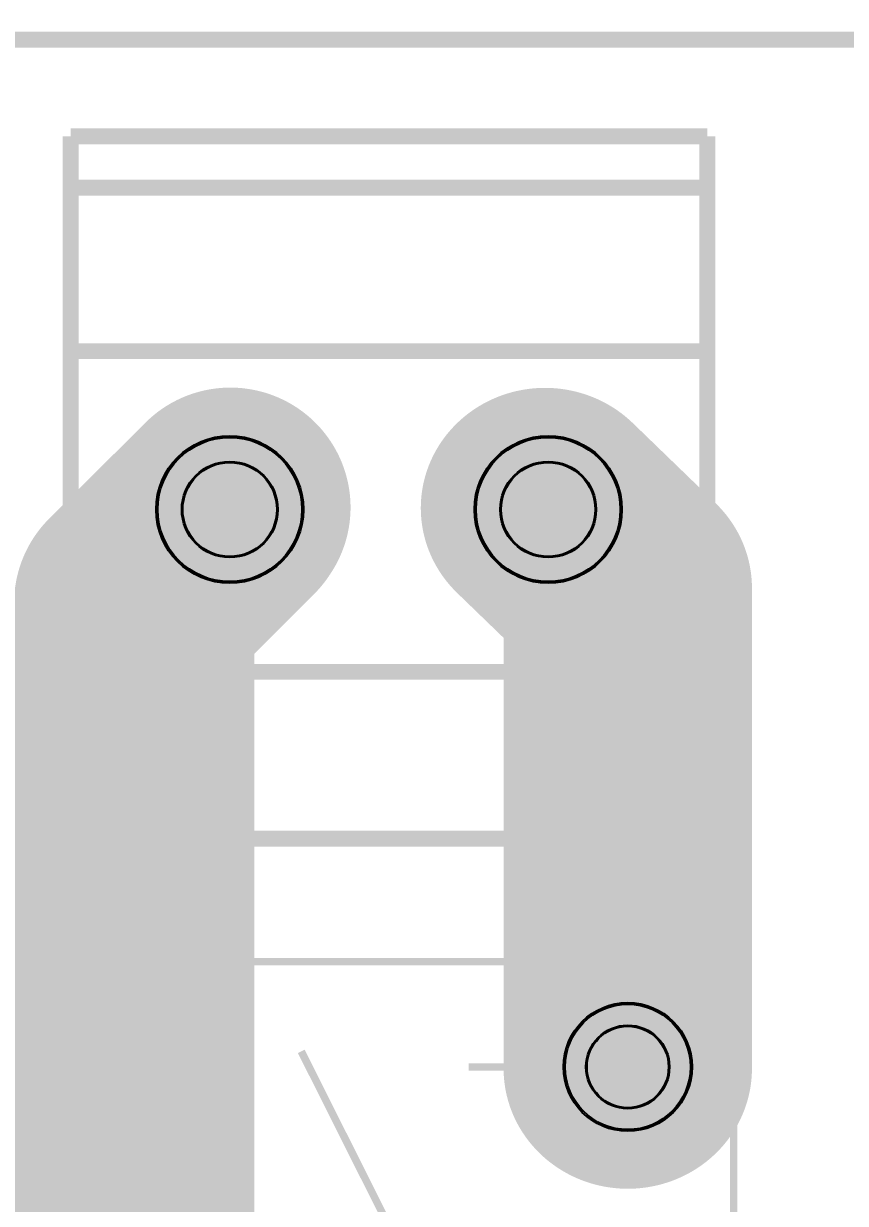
# Model space of a CAD drawing. Extents: x 165 to 5832, y -705 to 3005.
# Drawn here: x 2970 to 3487, y 2264 to 3005 of the extents above; entities that cross this region are included whole.
import ezdxf

# ---------------------------------------------------------------- set-up
doc = ezdxf.new("R2010")
doc.units = 9
for name, color, linetype, true_color in [('BoardOutLine', 7, 'Continuous', 0xff00ff), ('BottomLayer', 7, 'Continuous', 0x0000ff), ('BottomPasteMaskLayer', 7, 'Continuous', 0x800000), ('BottomSolderMaskLayer', 7, 'Continuous', 0xaa00ff), ('Multi-Layer', 7, 'Continuous', 0xc0c0c0), ('TopSilkLayer', 7, 'Continuous', 0xffcc00), ('TopSolderMaskLayer', 7, 'Continuous', 0x800080)]:
    doc.layers.add(name, color=color, linetype=linetype, true_color=true_color)

msp = doc.modelspace()

# ---------------------------------------------------------------- hatches: boundary and pattern name
at = {"layer": 'BottomLayer'}
for points in [[(3350, 1975), (3175, 1975), (3172.55, 1975.04), (3170.1, 1975.16), (3167.65, 1975.36), (3165.21, 1975.64), (3162.78, 1976), (3160.37, 1976.44), (3157.97, 1976.96), (3155.59, 1977.56), (3153.23, 1978.23), (3150.89, 1978.98), (3148.58, 1979.81), (3146.3, 1980.71), (3144.05, 1981.69), (3141.83, 1982.73), (3139.65, 1983.86), (3137.5, 1985.05), (3135.4, 1986.31), (3133.33, 1987.64), (3131.32, 1989.04), (3129.34, 1990.5), (3127.42, 1992.02), (3125.55, 1993.61), (3123.73, 1995.26), (3121.97, 1996.97), (2986.97, 2131.97), (2985.26, 2133.73), (2983.61, 2135.55), (2982.03, 2137.42), (2980.5, 2139.34), (2979.04, 2141.31), (2977.64, 2143.33), (2976.31, 2145.39), (2975.05, 2147.5), (2973.86, 2149.65), (2972.74, 2151.83), (2971.69, 2154.05), (2970.71, 2156.3), (2969.81, 2158.58), (2968.98, 2160.89), (2968.23, 2163.23), (2967.56, 2165.59), (2966.96, 2167.97), (2966.44, 2170.37), (2966, 2172.78), (2965.64, 2175.21), (2965.36, 2177.65), (2965.16, 2180.1), (2965.04, 2182.55), (2965, 2185), (2965, 2640), (2965.04, 2642.45), (2965.16, 2644.9), (2965.36, 2647.35), (2965.64, 2649.79), (2966, 2652.22), (2966.44, 2654.63), (2966.96, 2657.03), (2967.56, 2659.41), (2968.23, 2661.77), (2968.98, 2664.11), (2969.81, 2666.42), (2970.71, 2668.7), (2971.69, 2670.95), (2972.74, 2673.17), (2973.86, 2675.35), (2975.05, 2677.5), (2976.31, 2679.61), (2977.64, 2681.67), (2979.04, 2683.69), (2980.5, 2685.66), (2982.03, 2687.58), (2983.61, 2689.45), (2985.26, 2691.27), (2986.97, 2693.03), (3046.97, 2753.03), (3048.73, 2754.74), (3050.55, 2756.39), (3052.42, 2757.98), (3054.34, 2759.5), (3056.32, 2760.96), (3058.33, 2762.36), (3060.4, 2763.69), (3062.5, 2764.95), (3064.65, 2766.14), (3066.83, 2767.27), (3069.05, 2768.31), (3071.3, 2769.29), (3073.58, 2770.19), (3075.89, 2771.02), (3078.23, 2771.77), (3080.59, 2772.44), (3082.97, 2773.04), (3085.37, 2773.56), (3087.78, 2774), (3090.21, 2774.36), (3092.65, 2774.64), (3095.1, 2774.84), (3097.55, 2774.96), (3100, 2775), (3102.46, 2774.96), (3104.91, 2774.84), (3107.35, 2774.64), (3109.79, 2774.36), (3112.22, 2774), (3114.63, 2773.56), (3117.03, 2773.04), (3119.41, 2772.44), (3121.77, 2771.77), (3124.11, 2771.02), (3126.42, 2770.19), (3128.7, 2769.29), (3130.95, 2768.31), (3133.17, 2767.27), (3135.36, 2766.14), (3137.5, 2764.95), (3139.61, 2763.69), (3141.67, 2762.36), (3143.69, 2760.96), (3145.66, 2759.5), (3147.58, 2757.98), (3149.45, 2756.39), (3151.27, 2754.74), (3153.03, 2753.03), (3154.74, 2751.27), (3156.39, 2749.45), (3157.98, 2747.58), (3159.5, 2745.66), (3160.96, 2743.69), (3162.36, 2741.67), (3163.69, 2739.61), (3164.95, 2737.5), (3166.14, 2735.35), (3167.27, 2733.17), (3168.32, 2730.95), (3169.29, 2728.7), (3170.19, 2726.42), (3171.02, 2724.11), (3171.77, 2721.77), (3172.44, 2719.41), (3173.04, 2717.03), (3173.56, 2714.63), (3174, 2712.22), (3174.36, 2709.79), (3174.64, 2707.35), (3174.84, 2704.9), (3174.96, 2702.45), (3175, 2700), (3174.96, 2697.55), (3174.84, 2695.1), (3174.64, 2692.65), (3174.36, 2690.21), (3174, 2687.78), (3173.56, 2685.37), (3173.04, 2682.97), (3172.44, 2680.59), (3171.77, 2678.23), (3171.02, 2675.89), (3170.19, 2673.58), (3169.29, 2671.3), (3168.32, 2669.05), (3167.27, 2666.83), (3166.14, 2664.65), (3164.95, 2662.5), (3163.69, 2660.39), (3162.36, 2658.33), (3160.96, 2656.31), (3159.5, 2654.34), (3157.98, 2652.42), (3156.39, 2650.55), (3154.74, 2648.73), (3153.03, 2646.97), (3115, 2608.93), (3115, 2216.07), (3206.07, 2125), (3350, 2125), (3352.46, 2124.96), (3354.91, 2124.84), (3357.35, 2124.64), (3359.79, 2124.36), (3362.22, 2124), (3364.63, 2123.56), (3367.03, 2123.04), (3369.41, 2122.44), (3371.77, 2121.77), (3374.11, 2121.02), (3376.42, 2120.19), (3378.7, 2119.29), (3380.95, 2118.31), (3383.17, 2117.27), (3385.36, 2116.14), (3387.5, 2114.95), (3389.61, 2113.69), (3391.67, 2112.36), (3393.69, 2110.96), (3395.66, 2109.5), (3397.58, 2107.98), (3399.45, 2106.39), (3401.27, 2104.74), (3403.03, 2103.03), (3404.74, 2101.27), (3406.39, 2099.45), (3407.98, 2097.58), (3409.5, 2095.66), (3410.96, 2093.69), (3412.36, 2091.67), (3413.69, 2089.61), (3414.95, 2087.5), (3416.14, 2085.35), (3417.27, 2083.17), (3418.32, 2080.95), (3419.29, 2078.7), (3420.19, 2076.42), (3421.02, 2074.11), (3421.77, 2071.77), (3422.44, 2069.41), (3423.04, 2067.03), (3423.56, 2064.63), (3424, 2062.22), (3424.36, 2059.79), (3424.64, 2057.35), (3424.84, 2054.9), (3424.96, 2052.45), (3425, 2050), (3424.96, 2047.55), (3424.84, 2045.1), (3424.64, 2042.65), (3424.36, 2040.21), (3424, 2037.78), (3423.56, 2035.37), (3423.04, 2032.97), (3422.44, 2030.59), (3421.77, 2028.23), (3421.02, 2025.89), (3420.19, 2023.58), (3419.29, 2021.3), (3418.32, 2019.05), (3417.27, 2016.83), (3416.14, 2014.65), (3414.95, 2012.5), (3413.69, 2010.39), (3412.36, 2008.33), (3410.96, 2006.31), (3409.5, 2004.34), (3407.98, 2002.42), (3406.39, 2000.55), (3404.74, 1998.73), (3403.03, 1996.97), (3401.27, 1995.26), (3399.45, 1993.61), (3397.58, 1992.02), (3395.66, 1990.5), (3393.69, 1989.04), (3391.67, 1987.64), (3389.61, 1986.31), (3387.5, 1985.05), (3385.36, 1983.86), (3383.17, 1982.73), (3380.95, 1981.69), (3378.7, 1980.71), (3376.42, 1979.81), (3374.11, 1978.98), (3371.77, 1978.23), (3369.41, 1977.56), (3367.03, 1976.96), (3364.63, 1976.44), (3362.22, 1976), (3359.79, 1975.64), (3357.35, 1975.36), (3354.91, 1975.16), (3352.46, 1975.04), (3350, 1975)], [(3275, 2350), (3275, 2618.93), (3246.96, 2646.97), (3245.25, 2648.73), (3243.61, 2650.55), (3242.02, 2652.42), (3240.49, 2654.34), (3239.03, 2656.31), (3237.64, 2658.33), (3236.31, 2660.39), (3235.04, 2662.5), (3233.85, 2664.65), (3232.73, 2666.83), (3231.68, 2669.05), (3230.7, 2671.3), (3229.8, 2673.58), (3228.97, 2675.89), (3228.22, 2678.23), (3227.55, 2680.59), (3226.95, 2682.97), (3226.44, 2685.37), (3226, 2687.78), (3225.64, 2690.21), (3225.36, 2692.65), (3225.16, 2695.1), (3225.03, 2697.55), (3224.99, 2700), (3225.03, 2702.45), (3225.16, 2704.9), (3225.36, 2707.35), (3225.64, 2709.79), (3226, 2712.22), (3226.44, 2714.63), (3226.95, 2717.03), (3227.55, 2719.41), (3228.22, 2721.77), (3228.97, 2724.11), (3229.8, 2726.42), (3230.7, 2728.7), (3231.68, 2730.95), (3232.73, 2733.17), (3233.85, 2735.35), (3235.04, 2737.5), (3236.31, 2739.61), (3237.64, 2741.67), (3239.03, 2743.69), (3240.49, 2745.66), (3242.02, 2747.58), (3243.61, 2749.45), (3245.25, 2751.27), (3246.96, 2753.03), (3248.73, 2754.74), (3250.54, 2756.39), (3252.42, 2757.98), (3254.34, 2759.5), (3256.31, 2760.96), (3258.33, 2762.36), (3260.39, 2763.69), (3262.49, 2764.95), (3264.64, 2766.14), (3266.82, 2767.27), (3269.04, 2768.31), (3271.29, 2769.29), (3273.58, 2770.19), (3275.89, 2771.02), (3278.22, 2771.77), (3280.58, 2772.44), (3282.96, 2773.04), (3285.36, 2773.56), (3287.78, 2774), (3290.21, 2774.36), (3292.64, 2774.64), (3295.09, 2774.84), (3297.54, 2774.96), (3299.99, 2775), (3302.45, 2774.96), (3304.9, 2774.84), (3307.35, 2774.64), (3309.78, 2774.36), (3312.21, 2774), (3314.63, 2773.56), (3317.03, 2773.04), (3319.41, 2772.44), (3321.77, 2771.77), (3324.1, 2771.02), (3326.41, 2770.19), (3328.7, 2769.29), (3330.95, 2768.31), (3333.17, 2767.27), (3335.35, 2766.14), (3337.49, 2764.95), (3339.6, 2763.69), (3341.66, 2762.36), (3343.68, 2760.96), (3345.65, 2759.5), (3347.57, 2757.98), (3349.45, 2756.39), (3351.26, 2754.74), (3353.03, 2753.03), (3403.03, 2703.03), (3404.74, 2701.26), (3406.39, 2699.45), (3407.98, 2697.57), (3409.5, 2695.65), (3410.96, 2693.68), (3412.36, 2691.66), (3413.69, 2689.6), (3414.95, 2687.49), (3416.14, 2685.35), (3417.26, 2683.17), (3418.32, 2680.95), (3419.29, 2678.7), (3420.19, 2676.41), (3421.02, 2674.1), (3421.77, 2671.77), (3422.44, 2669.41), (3423.04, 2667.03), (3423.56, 2664.63), (3424, 2662.21), (3424.36, 2659.78), (3424.64, 2657.35), (3424.84, 2654.9), (3424.96, 2652.45), (3425, 2649.99), (3425, 2350), (3424.96, 2347.55), (3424.84, 2345.1), (3424.64, 2342.65), (3424.36, 2340.21), (3424, 2337.78), (3423.56, 2335.37), (3423.04, 2332.97), (3422.44, 2330.59), (3421.77, 2328.23), (3421.02, 2325.89), (3420.19, 2323.58), (3419.29, 2321.3), (3418.32, 2319.05), (3417.26, 2316.83), (3416.14, 2314.65), (3414.95, 2312.5), (3413.69, 2310.39), (3412.36, 2308.33), (3410.96, 2306.31), (3409.5, 2304.34), (3407.98, 2302.42), (3406.39, 2300.55), (3404.74, 2298.73), (3403.03, 2296.97), (3401.27, 2295.26), (3399.45, 2293.61), (3397.58, 2292.02), (3395.66, 2290.5), (3393.69, 2289.04), (3391.67, 2287.64), (3389.61, 2286.31), (3387.5, 2285.05), (3385.35, 2283.86), (3383.17, 2282.73), (3380.95, 2281.69), (3378.7, 2280.71), (3376.42, 2279.81), (3374.11, 2278.98), (3371.77, 2278.23), (3369.41, 2277.56), (3367.03, 2276.96), (3364.63, 2276.44), (3362.22, 2276), (3359.79, 2275.64), (3357.35, 2275.36), (3354.9, 2275.16), (3352.45, 2275.04), (3350, 2275), (3347.55, 2275.04), (3345.1, 2275.16), (3342.65, 2275.36), (3340.21, 2275.64), (3337.78, 2276), (3335.37, 2276.44), (3332.97, 2276.96), (3330.59, 2277.56), (3328.23, 2278.23), (3325.89, 2278.98), (3323.58, 2279.81), (3321.3, 2280.71), (3319.05, 2281.69), (3316.83, 2282.73), (3314.65, 2283.86), (3312.5, 2285.05), (3310.39, 2286.31), (3308.33, 2287.64), (3306.31, 2289.04), (3304.34, 2290.5), (3302.42, 2292.02), (3300.55, 2293.61), (3298.73, 2295.26), (3296.97, 2296.97), (3295.26, 2298.73), (3293.61, 2300.55), (3292.02, 2302.42), (3290.5, 2304.34), (3289.04, 2306.31), (3287.64, 2308.33), (3286.31, 2310.39), (3285.05, 2312.5), (3283.86, 2314.65), (3282.74, 2316.83), (3281.68, 2319.05), (3280.71, 2321.3), (3279.81, 2323.58), (3278.98, 2325.89), (3278.23, 2328.23), (3277.56, 2330.59), (3276.96, 2332.97), (3276.44, 2335.37), (3276, 2337.78), (3275.64, 2340.21), (3275.36, 2342.65), (3275.16, 2345.1), (3275.04, 2347.55), (3275, 2350)]]:
    msp.add_hatch(color=256, dxfattribs=at).paths.add_polyline_path(points)
at = {"layer": 'BottomPasteMaskLayer'}
for points in [[(3350, 1975), (3175, 1975), (3172.55, 1975.04), (3170.1, 1975.16), (3167.65, 1975.36), (3165.21, 1975.64), (3162.78, 1976), (3160.37, 1976.44), (3157.97, 1976.96), (3155.59, 1977.56), (3153.23, 1978.23), (3150.89, 1978.98), (3148.58, 1979.81), (3146.3, 1980.71), (3144.05, 1981.69), (3141.83, 1982.73), (3139.65, 1983.86), (3137.5, 1985.05), (3135.4, 1986.31), (3133.33, 1987.64), (3131.32, 1989.04), (3129.34, 1990.5), (3127.42, 1992.02), (3125.55, 1993.61), (3123.73, 1995.26), (3121.97, 1996.97), (2986.97, 2131.97), (2985.26, 2133.73), (2983.61, 2135.55), (2982.03, 2137.42), (2980.5, 2139.34), (2979.04, 2141.31), (2977.64, 2143.33), (2976.31, 2145.39), (2975.05, 2147.5), (2973.86, 2149.65), (2972.74, 2151.83), (2971.69, 2154.05), (2970.71, 2156.3), (2969.81, 2158.58), (2968.98, 2160.89), (2968.23, 2163.23), (2967.56, 2165.59), (2966.96, 2167.97), (2966.44, 2170.37), (2966, 2172.78), (2965.64, 2175.21), (2965.36, 2177.65), (2965.16, 2180.1), (2965.04, 2182.55), (2965, 2185), (2965, 2640), (2965.04, 2642.45), (2965.16, 2644.9), (2965.36, 2647.35), (2965.64, 2649.79), (2966, 2652.22), (2966.44, 2654.63), (2966.96, 2657.03), (2967.56, 2659.41), (2968.23, 2661.77), (2968.98, 2664.11), (2969.81, 2666.42), (2970.71, 2668.7), (2971.69, 2670.95), (2972.74, 2673.17), (2973.86, 2675.35), (2975.05, 2677.5), (2976.31, 2679.61), (2977.64, 2681.67), (2979.04, 2683.69), (2980.5, 2685.66), (2982.03, 2687.58), (2983.61, 2689.45), (2985.26, 2691.27), (2986.97, 2693.03), (3046.97, 2753.03), (3048.73, 2754.74), (3050.55, 2756.39), (3052.42, 2757.98), (3054.34, 2759.5), (3056.32, 2760.96), (3058.33, 2762.36), (3060.4, 2763.69), (3062.5, 2764.95), (3064.65, 2766.14), (3066.83, 2767.27), (3069.05, 2768.31), (3071.3, 2769.29), (3073.58, 2770.19), (3075.89, 2771.02), (3078.23, 2771.77), (3080.59, 2772.44), (3082.97, 2773.04), (3085.37, 2773.56), (3087.78, 2774), (3090.21, 2774.36), (3092.65, 2774.64), (3095.1, 2774.84), (3097.55, 2774.96), (3100, 2775), (3102.46, 2774.96), (3104.91, 2774.84), (3107.35, 2774.64), (3109.79, 2774.36), (3112.22, 2774), (3114.63, 2773.56), (3117.03, 2773.04), (3119.41, 2772.44), (3121.77, 2771.77), (3124.11, 2771.02), (3126.42, 2770.19), (3128.7, 2769.29), (3130.95, 2768.31), (3133.17, 2767.27), (3135.36, 2766.14), (3137.5, 2764.95), (3139.61, 2763.69), (3141.67, 2762.36), (3143.69, 2760.96), (3145.66, 2759.5), (3147.58, 2757.98), (3149.45, 2756.39), (3151.27, 2754.74), (3153.03, 2753.03), (3154.74, 2751.27), (3156.39, 2749.45), (3157.98, 2747.58), (3159.5, 2745.66), (3160.96, 2743.69), (3162.36, 2741.67), (3163.69, 2739.61), (3164.95, 2737.5), (3166.14, 2735.35), (3167.27, 2733.17), (3168.32, 2730.95), (3169.29, 2728.7), (3170.19, 2726.42), (3171.02, 2724.11), (3171.77, 2721.77), (3172.44, 2719.41), (3173.04, 2717.03), (3173.56, 2714.63), (3174, 2712.22), (3174.36, 2709.79), (3174.64, 2707.35), (3174.84, 2704.9), (3174.96, 2702.45), (3175, 2700), (3174.96, 2697.55), (3174.84, 2695.1), (3174.64, 2692.65), (3174.36, 2690.21), (3174, 2687.78), (3173.56, 2685.37), (3173.04, 2682.97), (3172.44, 2680.59), (3171.77, 2678.23), (3171.02, 2675.89), (3170.19, 2673.58), (3169.29, 2671.3), (3168.32, 2669.05), (3167.27, 2666.83), (3166.14, 2664.65), (3164.95, 2662.5), (3163.69, 2660.39), (3162.36, 2658.33), (3160.96, 2656.31), (3159.5, 2654.34), (3157.98, 2652.42), (3156.39, 2650.55), (3154.74, 2648.73), (3153.03, 2646.97), (3115, 2608.93), (3115, 2216.07), (3206.07, 2125), (3350, 2125), (3352.46, 2124.96), (3354.91, 2124.84), (3357.35, 2124.64), (3359.79, 2124.36), (3362.22, 2124), (3364.63, 2123.56), (3367.03, 2123.04), (3369.41, 2122.44), (3371.77, 2121.77), (3374.11, 2121.02), (3376.42, 2120.19), (3378.7, 2119.29), (3380.95, 2118.31), (3383.17, 2117.27), (3385.36, 2116.14), (3387.5, 2114.95), (3389.61, 2113.69), (3391.67, 2112.36), (3393.69, 2110.96), (3395.66, 2109.5), (3397.58, 2107.98), (3399.45, 2106.39), (3401.27, 2104.74), (3403.03, 2103.03), (3404.74, 2101.27), (3406.39, 2099.45), (3407.98, 2097.58), (3409.5, 2095.66), (3410.96, 2093.69), (3412.36, 2091.67), (3413.69, 2089.61), (3414.95, 2087.5), (3416.14, 2085.35), (3417.27, 2083.17), (3418.32, 2080.95), (3419.29, 2078.7), (3420.19, 2076.42), (3421.02, 2074.11), (3421.77, 2071.77), (3422.44, 2069.41), (3423.04, 2067.03), (3423.56, 2064.63), (3424, 2062.22), (3424.36, 2059.79), (3424.64, 2057.35), (3424.84, 2054.9), (3424.96, 2052.45), (3425, 2050), (3424.96, 2047.55), (3424.84, 2045.1), (3424.64, 2042.65), (3424.36, 2040.21), (3424, 2037.78), (3423.56, 2035.37), (3423.04, 2032.97), (3422.44, 2030.59), (3421.77, 2028.23), (3421.02, 2025.89), (3420.19, 2023.58), (3419.29, 2021.3), (3418.32, 2019.05), (3417.27, 2016.83), (3416.14, 2014.65), (3414.95, 2012.5), (3413.69, 2010.39), (3412.36, 2008.33), (3410.96, 2006.31), (3409.5, 2004.34), (3407.98, 2002.42), (3406.39, 2000.55), (3404.74, 1998.73), (3403.03, 1996.97), (3401.27, 1995.26), (3399.45, 1993.61), (3397.58, 1992.02), (3395.66, 1990.5), (3393.69, 1989.04), (3391.67, 1987.64), (3389.61, 1986.31), (3387.5, 1985.05), (3385.36, 1983.86), (3383.17, 1982.73), (3380.95, 1981.69), (3378.7, 1980.71), (3376.42, 1979.81), (3374.11, 1978.98), (3371.77, 1978.23), (3369.41, 1977.56), (3367.03, 1976.96), (3364.63, 1976.44), (3362.22, 1976), (3359.79, 1975.64), (3357.35, 1975.36), (3354.91, 1975.16), (3352.46, 1975.04), (3350, 1975)], [(3275, 2350), (3275, 2618.93), (3246.96, 2646.97), (3245.25, 2648.73), (3243.61, 2650.55), (3242.02, 2652.42), (3240.49, 2654.34), (3239.03, 2656.31), (3237.64, 2658.33), (3236.31, 2660.39), (3235.04, 2662.5), (3233.85, 2664.65), (3232.73, 2666.83), (3231.68, 2669.05), (3230.7, 2671.3), (3229.8, 2673.58), (3228.97, 2675.89), (3228.22, 2678.23), (3227.55, 2680.59), (3226.95, 2682.97), (3226.44, 2685.37), (3226, 2687.78), (3225.64, 2690.21), (3225.36, 2692.65), (3225.16, 2695.1), (3225.03, 2697.55), (3224.99, 2700), (3225.03, 2702.45), (3225.16, 2704.9), (3225.36, 2707.35), (3225.64, 2709.79), (3226, 2712.22), (3226.44, 2714.63), (3226.95, 2717.03), (3227.55, 2719.41), (3228.22, 2721.77), (3228.97, 2724.11), (3229.8, 2726.42), (3230.7, 2728.7), (3231.68, 2730.95), (3232.73, 2733.17), (3233.85, 2735.35), (3235.04, 2737.5), (3236.31, 2739.61), (3237.64, 2741.67), (3239.03, 2743.69), (3240.49, 2745.66), (3242.02, 2747.58), (3243.61, 2749.45), (3245.25, 2751.27), (3246.96, 2753.03), (3248.73, 2754.74), (3250.54, 2756.39), (3252.42, 2757.98), (3254.34, 2759.5), (3256.31, 2760.96), (3258.33, 2762.36), (3260.39, 2763.69), (3262.49, 2764.95), (3264.64, 2766.14), (3266.82, 2767.27), (3269.04, 2768.31), (3271.29, 2769.29), (3273.58, 2770.19), (3275.89, 2771.02), (3278.22, 2771.77), (3280.58, 2772.44), (3282.96, 2773.04), (3285.36, 2773.56), (3287.78, 2774), (3290.21, 2774.36), (3292.64, 2774.64), (3295.09, 2774.84), (3297.54, 2774.96), (3299.99, 2775), (3302.45, 2774.96), (3304.9, 2774.84), (3307.35, 2774.64), (3309.78, 2774.36), (3312.21, 2774), (3314.63, 2773.56), (3317.03, 2773.04), (3319.41, 2772.44), (3321.77, 2771.77), (3324.1, 2771.02), (3326.41, 2770.19), (3328.7, 2769.29), (3330.95, 2768.31), (3333.17, 2767.27), (3335.35, 2766.14), (3337.49, 2764.95), (3339.6, 2763.69), (3341.66, 2762.36), (3343.68, 2760.96), (3345.65, 2759.5), (3347.57, 2757.98), (3349.45, 2756.39), (3351.26, 2754.74), (3353.03, 2753.03), (3403.03, 2703.03), (3404.74, 2701.26), (3406.39, 2699.45), (3407.98, 2697.57), (3409.5, 2695.65), (3410.96, 2693.68), (3412.36, 2691.66), (3413.69, 2689.6), (3414.95, 2687.49), (3416.14, 2685.35), (3417.26, 2683.17), (3418.32, 2680.95), (3419.29, 2678.7), (3420.19, 2676.41), (3421.02, 2674.1), (3421.77, 2671.77), (3422.44, 2669.41), (3423.04, 2667.03), (3423.56, 2664.63), (3424, 2662.21), (3424.36, 2659.78), (3424.64, 2657.35), (3424.84, 2654.9), (3424.96, 2652.45), (3425, 2649.99), (3425, 2350), (3424.96, 2347.55), (3424.84, 2345.1), (3424.64, 2342.65), (3424.36, 2340.21), (3424, 2337.78), (3423.56, 2335.37), (3423.04, 2332.97), (3422.44, 2330.59), (3421.77, 2328.23), (3421.02, 2325.89), (3420.19, 2323.58), (3419.29, 2321.3), (3418.32, 2319.05), (3417.26, 2316.83), (3416.14, 2314.65), (3414.95, 2312.5), (3413.69, 2310.39), (3412.36, 2308.33), (3410.96, 2306.31), (3409.5, 2304.34), (3407.98, 2302.42), (3406.39, 2300.55), (3404.74, 2298.73), (3403.03, 2296.97), (3401.27, 2295.26), (3399.45, 2293.61), (3397.58, 2292.02), (3395.66, 2290.5), (3393.69, 2289.04), (3391.67, 2287.64), (3389.61, 2286.31), (3387.5, 2285.05), (3385.35, 2283.86), (3383.17, 2282.73), (3380.95, 2281.69), (3378.7, 2280.71), (3376.42, 2279.81), (3374.11, 2278.98), (3371.77, 2278.23), (3369.41, 2277.56), (3367.03, 2276.96), (3364.63, 2276.44), (3362.22, 2276), (3359.79, 2275.64), (3357.35, 2275.36), (3354.9, 2275.16), (3352.45, 2275.04), (3350, 2275), (3347.55, 2275.04), (3345.1, 2275.16), (3342.65, 2275.36), (3340.21, 2275.64), (3337.78, 2276), (3335.37, 2276.44), (3332.97, 2276.96), (3330.59, 2277.56), (3328.23, 2278.23), (3325.89, 2278.98), (3323.58, 2279.81), (3321.3, 2280.71), (3319.05, 2281.69), (3316.83, 2282.73), (3314.65, 2283.86), (3312.5, 2285.05), (3310.39, 2286.31), (3308.33, 2287.64), (3306.31, 2289.04), (3304.34, 2290.5), (3302.42, 2292.02), (3300.55, 2293.61), (3298.73, 2295.26), (3296.97, 2296.97), (3295.26, 2298.73), (3293.61, 2300.55), (3292.02, 2302.42), (3290.5, 2304.34), (3289.04, 2306.31), (3287.64, 2308.33), (3286.31, 2310.39), (3285.05, 2312.5), (3283.86, 2314.65), (3282.74, 2316.83), (3281.68, 2319.05), (3280.71, 2321.3), (3279.81, 2323.58), (3278.98, 2325.89), (3278.23, 2328.23), (3277.56, 2330.59), (3276.96, 2332.97), (3276.44, 2335.37), (3276, 2337.78), (3275.64, 2340.21), (3275.36, 2342.65), (3275.16, 2345.1), (3275.04, 2347.55), (3275, 2350)]]:
    msp.add_hatch(color=256, dxfattribs=at).paths.add_polyline_path(points)
at = {"layer": 'BottomSolderMaskLayer'}
for points in [[(3352, 1974.09), (3175.87, 1974.09), (3173.4, 1974.13), (3170.94, 1974.25), (3168.47, 1974.45), (3166.02, 1974.73), (3163.58, 1975.09), (3161.15, 1975.53), (3158.73, 1976.05), (3156.34, 1976.65), (3153.96, 1977.33), (3151.61, 1978.08), (3149.28, 1978.91), (3146.99, 1979.81), (3144.72, 1980.79), (3142.49, 1981.85), (3140.29, 1982.97), (3138.13, 1984.17), (3136.01, 1985.43), (3133.94, 1986.77), (3131.9, 1988.17), (3129.92, 1989.63), (3127.99, 1991.16), (3126.1, 1992.76), (3124.27, 1994.41), (3122.5, 1996.12), (2986.63, 2131.54), (2984.91, 2133.31), (2983.25, 2135.13), (2981.65, 2137.01), (2980.12, 2138.93), (2978.64, 2140.91), (2977.24, 2142.94), (2975.9, 2145.01), (2974.63, 2147.12), (2973.43, 2149.27), (2972.3, 2151.46), (2971.25, 2153.68), (2970.26, 2155.94), (2969.36, 2158.23), (2968.52, 2160.55), (2967.77, 2162.89), (2967.09, 2165.26), (2966.49, 2167.65), (2965.97, 2170.06), (2965.53, 2172.48), (2965.16, 2174.91), (2964.88, 2177.36), (2964.68, 2179.81), (2964.56, 2182.27), (2964.52, 2184.73), (2964.52, 2641.13), (2964.56, 2643.59), (2964.68, 2646.05), (2964.88, 2648.51), (2965.16, 2650.95), (2965.53, 2653.39), (2965.97, 2655.81), (2966.49, 2658.22), (2967.09, 2660.6), (2967.77, 2662.97), (2968.52, 2665.31), (2969.36, 2667.63), (2970.26, 2669.92), (2971.25, 2672.18), (2972.3, 2674.41), (2973.43, 2676.6), (2974.63, 2678.75), (2975.9, 2680.86), (2977.24, 2682.93), (2978.64, 2684.95), (2980.12, 2686.93), (2981.65, 2688.86), (2983.25, 2690.74), (2984.91, 2692.56), (2986.63, 2694.33), (3047.01, 2754.51), (3048.79, 2756.23), (3050.62, 2757.88), (3052.5, 2759.47), (3054.44, 2761), (3056.42, 2762.47), (3058.45, 2763.87), (3060.53, 2765.2), (3062.65, 2766.47), (3064.81, 2767.66), (3067, 2768.79), (3069.24, 2769.84), (3071.5, 2770.82), (3073.8, 2771.73), (3076.12, 2772.56), (3078.48, 2773.31), (3080.85, 2773.98), (3083.25, 2774.58), (3085.66, 2775.1), (3088.09, 2775.54), (3090.54, 2775.9), (3092.99, 2776.19), (3095.45, 2776.39), (3097.92, 2776.51), (3100.39, 2776.55), (3102.86, 2776.51), (3105.32, 2776.39), (3107.79, 2776.19), (3110.24, 2775.9), (3112.68, 2775.54), (3115.11, 2775.1), (3117.53, 2774.58), (3119.92, 2773.98), (3122.3, 2773.31), (3124.65, 2772.56), (3126.98, 2771.73), (3129.27, 2770.82), (3131.54, 2769.84), (3133.77, 2768.79), (3135.97, 2767.66), (3138.13, 2766.47), (3140.25, 2765.2), (3142.32, 2763.87), (3144.36, 2762.47), (3146.34, 2761), (3148.27, 2759.47), (3150.16, 2757.88), (3151.99, 2756.23), (3153.76, 2754.51), (3155.48, 2752.74), (3157.14, 2750.92), (3158.74, 2749.04), (3160.27, 2747.11), (3161.74, 2745.14), (3163.15, 2743.11), (3164.49, 2741.04), (3165.76, 2738.93), (3166.96, 2736.78), (3168.09, 2734.59), (3169.14, 2732.37), (3170.13, 2730.11), (3171.03, 2727.82), (3171.87, 2725.5), (3172.62, 2723.16), (3173.3, 2720.79), (3173.9, 2718.4), (3174.42, 2715.99), (3174.86, 2713.57), (3175.23, 2711.14), (3175.51, 2708.69), (3175.71, 2706.24), (3175.83, 2703.78), (3175.87, 2701.32), (3175.83, 2698.86), (3175.71, 2696.4), (3175.51, 2693.94), (3175.23, 2691.5), (3174.86, 2689.06), (3174.42, 2686.64), (3173.9, 2684.23), (3173.3, 2681.85), (3172.62, 2679.48), (3171.87, 2677.13), (3171.03, 2674.82), (3170.13, 2672.53), (3169.14, 2670.27), (3168.09, 2668.04), (3166.96, 2665.85), (3165.76, 2663.7), (3164.49, 2661.59), (3163.15, 2659.52), (3161.75, 2657.5), (3160.27, 2655.52), (3158.74, 2653.59), (3157.14, 2651.71), (3155.48, 2649.89), (3153.76, 2648.12), (3115.48, 2609.97), (3115.48, 2215.89), (3207.14, 2124.55), (3352, 2124.55), (3354.47, 2124.51), (3356.94, 2124.39), (3359.4, 2124.19), (3361.85, 2123.9), (3364.3, 2123.54), (3366.73, 2123.1), (3369.14, 2122.58), (3371.54, 2121.98), (3373.91, 2121.31), (3376.26, 2120.56), (3378.59, 2119.73), (3380.89, 2118.82), (3383.15, 2117.84), (3385.39, 2116.79), (3387.58, 2115.66), (3389.74, 2114.47), (3391.86, 2113.2), (3393.94, 2111.87), (3395.97, 2110.47), (3397.95, 2109), (3399.89, 2107.47), (3401.77, 2105.88), (3403.6, 2104.23), (3405.38, 2102.51), (3407.09, 2100.74), (3408.75, 2098.92), (3410.35, 2097.04), (3411.89, 2095.11), (3413.36, 2093.14), (3414.76, 2091.11), (3416.1, 2089.04), (3417.37, 2086.93), (3418.57, 2084.78), (3419.7, 2082.59), (3420.76, 2080.37), (3421.74, 2078.11), (3422.65, 2075.82), (3423.48, 2073.5), (3424.24, 2071.16), (3424.91, 2068.79), (3425.51, 2066.4), (3426.03, 2063.99), (3426.48, 2061.57), (3426.84, 2059.14), (3427.12, 2056.69), (3427.32, 2054.24), (3427.44, 2051.78), (3427.48, 2049.32), (3427.44, 2046.86), (3427.32, 2044.4), (3427.12, 2041.94), (3426.84, 2039.5), (3426.48, 2037.06), (3426.03, 2034.64), (3425.51, 2032.23), (3424.91, 2029.85), (3424.24, 2027.48), (3423.48, 2025.13), (3422.65, 2022.82), (3421.74, 2020.53), (3420.76, 2018.27), (3419.7, 2016.04), (3418.57, 2013.85), (3417.37, 2011.7), (3416.1, 2009.59), (3414.76, 2007.52), (3413.36, 2005.5), (3411.89, 2003.52), (3410.35, 2001.59), (3408.75, 1999.71), (3407.09, 1997.89), (3405.38, 1996.12), (3403.6, 1994.41), (3401.77, 1992.76), (3399.89, 1991.16), (3397.95, 1989.63), (3395.97, 1988.17), (3393.94, 1986.77), (3391.86, 1985.43), (3389.74, 1984.17), (3387.58, 1982.97), (3385.39, 1981.85), (3383.15, 1980.79), (3380.89, 1979.81), (3378.59, 1978.91), (3376.26, 1978.08), (3373.91, 1977.33), (3371.54, 1976.65), (3369.14, 1976.05), (3366.73, 1975.53), (3364.3, 1975.09), (3361.85, 1974.73), (3359.4, 1974.45), (3356.94, 1974.25), (3354.47, 1974.13), (3352, 1974.09)], [(3272, 2348.94), (3272, 2619.41), (3242.84, 2647.6), (3241.07, 2649.38), (3239.35, 2651.21), (3237.7, 2653.09), (3236.11, 2655.02), (3234.59, 2657.01), (3233.14, 2659.03), (3231.76, 2661.11), (3230.45, 2663.23), (3229.21, 2665.38), (3228.04, 2667.58), (3226.95, 2669.81), (3225.93, 2672.08), (3224.99, 2674.37), (3224.13, 2676.7), (3223.35, 2679.05), (3222.65, 2681.42), (3222.03, 2683.81), (3221.49, 2686.23), (3221.04, 2688.65), (3220.66, 2691.1), (3220.37, 2693.55), (3220.16, 2696.01), (3220.04, 2698.47), (3220, 2700.94), (3220.04, 2703.41), (3220.16, 2705.87), (3220.37, 2708.33), (3220.66, 2710.79), (3221.04, 2713.23), (3221.49, 2715.66), (3222.03, 2718.07), (3222.65, 2720.46), (3223.35, 2722.84), (3224.13, 2725.19), (3224.99, 2727.51), (3225.93, 2729.81), (3226.95, 2732.07), (3228.04, 2734.3), (3229.21, 2736.5), (3230.45, 2738.66), (3231.76, 2740.77), (3233.14, 2742.85), (3234.59, 2744.88), (3236.11, 2746.86), (3237.7, 2748.79), (3239.35, 2750.67), (3241.07, 2752.5), (3242.84, 2754.28), (3244.68, 2755.99), (3246.57, 2757.65), (3248.51, 2759.25), (3250.51, 2760.78), (3252.56, 2762.25), (3254.66, 2763.66), (3256.81, 2764.99), (3259, 2766.26), (3261.23, 2767.46), (3263.5, 2768.59), (3265.8, 2769.65), (3268.15, 2770.63), (3270.52, 2771.53), (3272.92, 2772.37), (3275.35, 2773.12), (3277.81, 2773.8), (3280.28, 2774.4), (3282.78, 2774.92), (3285.29, 2775.36), (3287.81, 2775.72), (3290.35, 2776.01), (3292.89, 2776.21), (3295.44, 2776.33), (3298, 2776.37), (3300.55, 2776.33), (3303.1, 2776.21), (3305.64, 2776.01), (3308.18, 2775.72), (3310.7, 2775.36), (3313.21, 2774.92), (3315.71, 2774.4), (3318.18, 2773.8), (3320.64, 2773.12), (3323.07, 2772.37), (3325.47, 2771.53), (3327.84, 2770.63), (3330.19, 2769.65), (3332.49, 2768.59), (3334.76, 2767.46), (3336.99, 2766.26), (3339.18, 2764.99), (3341.33, 2763.66), (3343.43, 2762.25), (3345.48, 2760.78), (3347.48, 2759.25), (3349.42, 2757.65), (3351.31, 2755.99), (3353.15, 2754.28), (3405.15, 2703.99), (3406.93, 2702.21), (3408.64, 2700.38), (3410.29, 2698.5), (3411.88, 2696.57), (3413.4, 2694.59), (3414.85, 2692.56), (3416.24, 2690.48), (3417.55, 2688.36), (3418.79, 2686.21), (3419.96, 2684.01), (3421.05, 2681.78), (3422.06, 2679.52), (3423, 2677.22), (3423.86, 2674.9), (3424.64, 2672.55), (3425.34, 2670.17), (3425.96, 2667.78), (3426.5, 2665.37), (3426.96, 2662.94), (3427.33, 2660.49), (3427.62, 2658.04), (3427.83, 2655.58), (3427.96, 2653.12), (3428, 2650.65), (3428, 2348.94), (3427.96, 2346.47), (3427.83, 2344.01), (3427.62, 2341.55), (3427.33, 2339.1), (3426.96, 2336.65), (3426.5, 2334.23), (3425.96, 2331.81), (3425.34, 2329.42), (3424.64, 2327.05), (3423.86, 2324.7), (3423, 2322.37), (3422.06, 2320.08), (3421.05, 2317.81), (3419.96, 2315.58), (3418.79, 2313.38), (3417.55, 2311.23), (3416.24, 2309.11), (3414.85, 2307.03), (3413.4, 2305.01), (3411.88, 2303.02), (3410.29, 2301.09), (3408.64, 2299.21), (3406.93, 2297.38), (3405.15, 2295.6), (3403.32, 2293.89), (3401.43, 2292.23), (3399.48, 2290.63), (3397.48, 2289.1), (3395.43, 2287.63), (3393.33, 2286.22), (3391.19, 2284.89), (3389, 2283.62), (3386.77, 2282.42), (3384.5, 2281.29), (3382.19, 2280.24), (3379.85, 2279.25), (3377.48, 2278.35), (3375.07, 2277.51), (3372.64, 2276.76), (3370.19, 2276.08), (3367.71, 2275.48), (3365.22, 2274.96), (3362.71, 2274.52), (3360.18, 2274.16), (3357.65, 2273.88), (3355.1, 2273.67), (3352.55, 2273.55), (3350, 2273.51), (3347.45, 2273.55), (3344.9, 2273.67), (3342.35, 2273.88), (3339.82, 2274.16), (3337.29, 2274.52), (3334.78, 2274.96), (3332.29, 2275.48), (3329.81, 2276.08), (3327.36, 2276.76), (3324.93, 2277.51), (3322.52, 2278.35), (3320.15, 2279.25), (3317.81, 2280.24), (3315.5, 2281.29), (3313.23, 2282.42), (3311, 2283.62), (3308.81, 2284.89), (3306.67, 2286.22), (3304.57, 2287.63), (3302.52, 2289.1), (3300.52, 2290.63), (3298.57, 2292.23), (3296.68, 2293.89), (3294.85, 2295.6), (3293.07, 2297.38), (3291.36, 2299.21), (3289.71, 2301.09), (3288.12, 2303.02), (3286.6, 2305.01), (3285.15, 2307.03), (3283.76, 2309.11), (3282.45, 2311.23), (3281.21, 2313.38), (3280.04, 2315.58), (3278.95, 2317.81), (3277.94, 2320.08), (3277, 2322.37), (3276.14, 2324.7), (3275.36, 2327.05), (3274.66, 2329.42), (3274.04, 2331.81), (3273.5, 2334.23), (3273.04, 2336.65), (3272.67, 2339.1), (3272.38, 2341.55), (3272.17, 2344.01), (3272.04, 2346.47), (3272, 2348.94)], [(3053.72, 2700, 1), (3146.28, 2700, 1)], [(3253.72, 2700, 1), (3346.28, 2700, 1)], [(3309.63, 2350, 1), (3390.37, 2350, 1)]]:
    msp.add_hatch(color=256, dxfattribs=at).paths.add_polyline_path(points)
at = {"layer": 'Multi-Layer'}
for points in [[(3054.72, 2700, 1), (3145.28, 2700, 1)], [(3254.72, 2700, 1), (3345.28, 2700, 1)], [(3310.63, 2350, 1), (3389.37, 2350, 1)]]:
    msp.add_hatch(color=256, dxfattribs=at).paths.add_polyline_path(points)
at = {"layer": 'TopSolderMaskLayer'}
for points in [[(3053.72, 2700, 1), (3146.28, 2700, 1)], [(3253.72, 2700, 1), (3346.28, 2700, 1)], [(3309.63, 2350, 1), (3390.37, 2350, 1)]]:
    msp.add_hatch(color=256, dxfattribs=at).paths.add_polyline_path(points)

# ---------------------------------------------------------------- linework, layer by layer
at = {"layer": 'BoardOutLine', "const_width": 10}
msp.add_lwpolyline([(170, 2687.1), (170, 2995), (5660, 2995), (5660, -700), (170, -700), (170, 2687.1)], close=True, dxfattribs=at)
at = {"layer": 'BottomLayer', "const_width": 25}
for points in [[(3100, 2700), (3065, 2700), (3065, 2205), (3220, 2050), (3350, 2050)], [(3350, 2350), (3350, 2650), (3300, 2700)]]:
    msp.add_lwpolyline(points, dxfattribs=at)
at = {"layer": 'BottomSolderMaskLayer'}
for centre, radius in [((3100, 2700), 46.28), ((3300, 2700), 46.28), ((3100, 2700), 30.18), ((3300, 2700), 30.18), ((3350, 2350), 40.37), ((3350, 2350), 26.24)]:
    msp.add_circle(centre, radius, dxfattribs=at)
at = {"layer": 'Multi-Layer'}
for centre, radius in [((3100, 2700), 45.28), ((3300, 2700), 45.28), ((3100, 2700), 29.53), ((3300, 2700), 29.53), ((3350, 2350), 39.37), ((3350, 2350), 25.59)]:
    msp.add_circle(centre, radius, dxfattribs=at)
at = {"layer": 'TopSilkLayer'}
for points, const_width in [([(3400, 2934.25), (3000, 2934.25)], 10), ([(3000, 2493.31), (3000, 2934.25)], 10), ([(3400, 2493.31), (3400, 2934.25)], 10), ([(3400, 2902.08), (3000, 2902.08)], 10), ([(3400, 2799.41), (3000, 2799.41)], 10), ([(3400, 2598.07), (3000, 2598.07)], 10), ([(3400, 2493.31), (3000, 2493.31)], 10), ([(3300, 2050), (3200, 2050), (3200, 2250), (3144.9, 2359.8)], 4.72), ([(3300, 2350), (3250, 2350)], 4.72)]:
    msp.add_lwpolyline(points, dxfattribs=dict(at, const_width=const_width))
at = {"layer": 'TopSilkLayer', "const_width": 4.72}
msp.add_lwpolyline([(2983.5, 2416.1), (2983.5, 1583.9), (3416.5, 1583.9), (3416.5, 2416.1), (2983.5, 2416.1)], close=True, dxfattribs=at)
at = {"layer": 'TopSolderMaskLayer'}
for centre, radius in [((3100, 2700), 46.28), ((3300, 2700), 46.28), ((3100, 2700), 30.18), ((3300, 2700), 30.18), ((3350, 2350), 40.37), ((3350, 2350), 26.24)]:
    msp.add_circle(centre, radius, dxfattribs=at)

doc.saveas('drawing.dxf')
